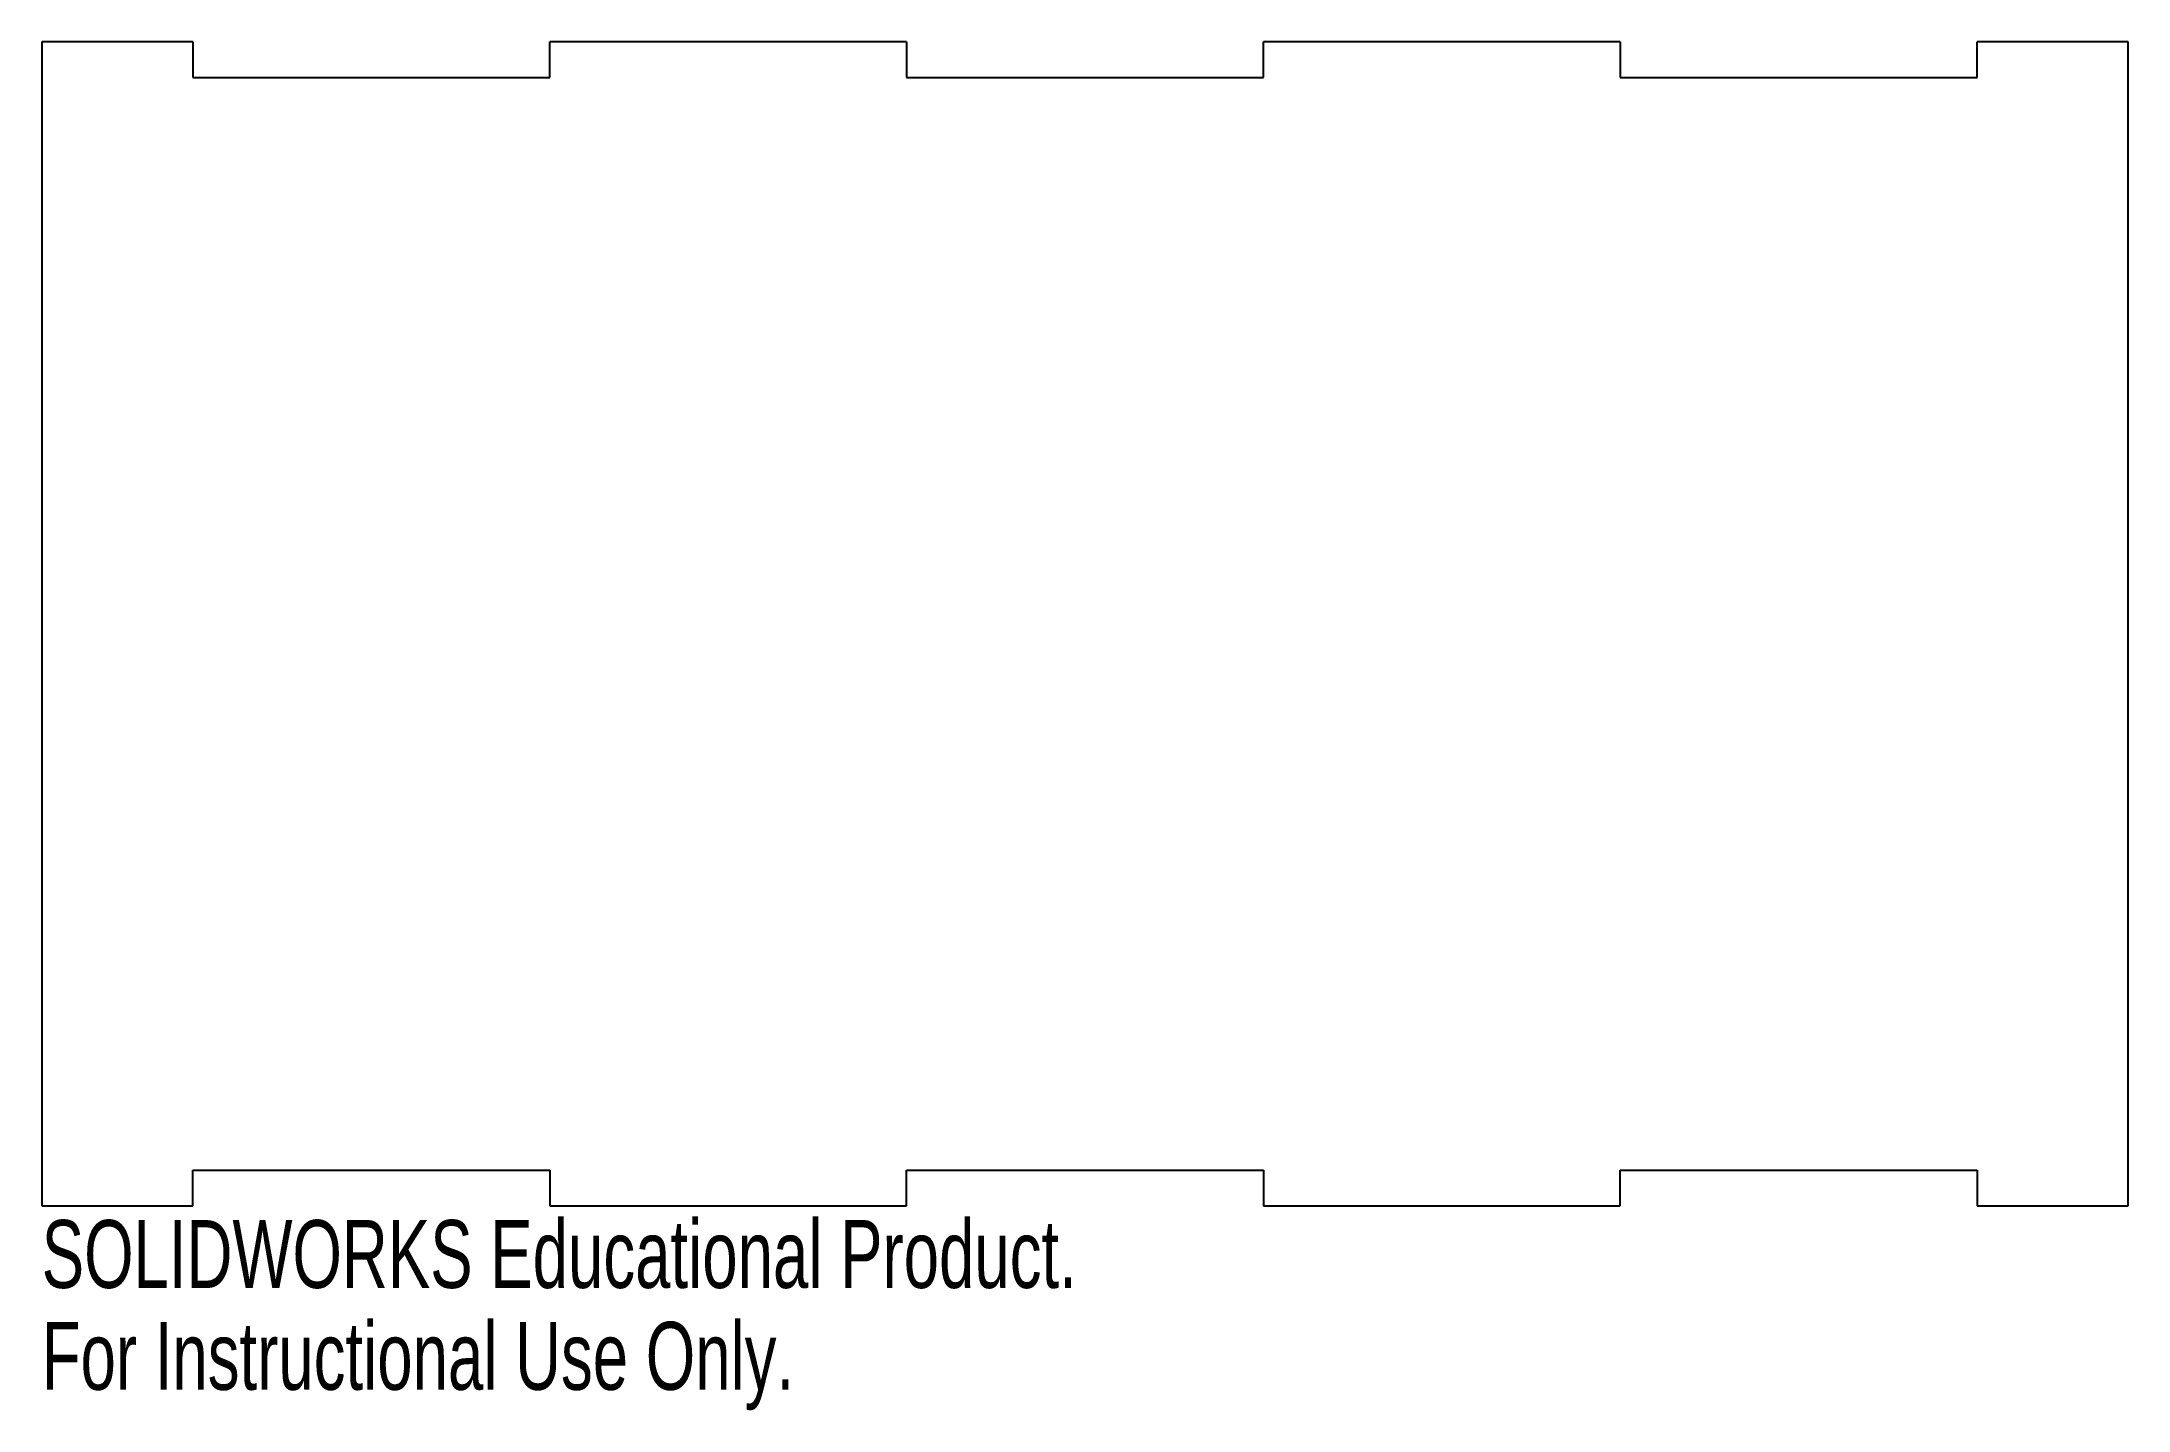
# Model space of a CAD drawing. Header units: inches. Extents: x -2.92 to 2.92, y -2.2 to 1.63.
import ezdxf

# ---------------------------------------------------------------- set-up
doc = ezdxf.new("R2010")
doc.units = ezdxf.units.IN
doc.header["$MEASUREMENT"] = 0
doc.styles.add('SLDTEXTSTYLE0', font='TXT', dxfattribs={"width": 0.7})

msp = doc.modelspace()

# ---------------------------------------------------------------- linework, layer by layer
at = {"color": 7, "linetype": 'Continuous', "lineweight": 25}
for p, q in [((-2.92375, 1.63125), (-2.92375, -1.63125)), ((-2.5, 1.63125), (-2.92375, 1.63125)), ((-2.5, 1.63125), (-2.5, 1.53125)), ((-1.5, 1.53125), (-1.5, 1.63125)), ((-0.5, 1.63125), (-1.5, 1.63125)), ((-0.5, 1.63125), (-0.5, 1.53125)), ((0.5, 1.53125), (0.5, 1.63125)), ((1.5, 1.63125), (0.5, 1.63125)), ((1.5, 1.63125), (1.5, 1.53125)), ((2.5, 1.53125), (2.5, 1.63125)), ((2.92375, 1.63125), (2.5, 1.63125)), ((2.92375, -1.63125), (2.92375, 1.63125)), ((-2.5, 1.53125), (-1.5, 1.53125)), ((-0.5, 1.53125), (0.5, 1.53125)), ((1.5, 1.53125), (2.5, 1.53125)), ((-2.5, -1.53125), (-1.5, -1.53125)), ((-2.5, -1.63125), (-2.5, -1.53125)), ((-1.5, -1.53125), (-1.5, -1.63125)), ((-0.5, -1.53125), (0.5, -1.53125)), ((-0.5, -1.63125), (-0.5, -1.53125)), ((0.5, -1.53125), (0.5, -1.63125)), ((1.5, -1.63125), (1.5, -1.53125)), ((1.5, -1.53125), (2.5, -1.53125)), ((2.5, -1.53125), (2.5, -1.63125)), ((-2.92375, -1.63125), (-2.5, -1.63125)), ((-1.5, -1.63125), (-0.5, -1.63125)), ((0.5, -1.63125), (1.5, -1.63125)), ((2.5, -1.63125), (2.92375, -1.63125))]:
    msp.add_line(p, q, dxfattribs=at)

# ---------------------------------------------------------------- texts
at = {"color": 7, "linetype": 'Continuous', "char_height": 0.1903, "attachment_point": 1, "style": 'SLDTEXTSTYLE0'}
for s, insert in [('SOLIDWORKS Educational Product.', (-2.92375, -1.67139)), ('For Instructional Use Only.', (-2.92375, -1.95684))]:
    msp.add_mtext(s, dxfattribs=dict(at, insert=insert))

doc.saveas('drawing.dxf')
